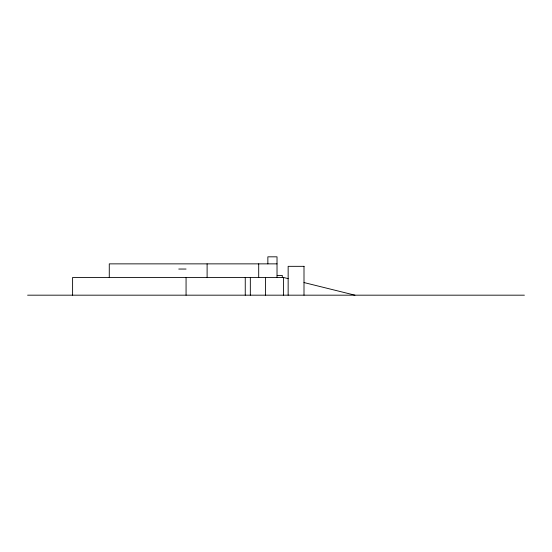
<?xml version="1.0" encoding="UTF-8"?>
<svg xmlns="http://www.w3.org/2000/svg" width="552" height="552" viewBox="0 0 552 552"><rect width="100%" height="100%" fill="white"/><g stroke="black" fill="none" stroke-linecap="round" stroke-linejoin="round"><path stroke-width="0.83" d="M277.021 263.863L109.275 263.863L109.275 277.47M304.09 266.333L288.151 266.333L288.151 295.175M178.751 269.045L186.065 269.045M277.187 275.462L282.307 275.462L282.307 277.47M288.151 278.622L283.493 277.47L72.602 277.47L72.602 295.175M27.6 295.175L524.4 295.175M304 282.555L354.936 295.175M304 266.333L304 295.175M283.493 277.47L283.493 295.175M277.021 277.47L277.021 256.825L267.858 256.825L267.858 263.863M265.457 277.47L265.457 295.175M258.702 263.863L258.702 277.47M250.332 277.47L250.332 295.175M245.254 277.47L245.254 295.175M207.11 263.863L207.11 277.47M186.065 277.47L186.065 295.175"/></g></svg>
